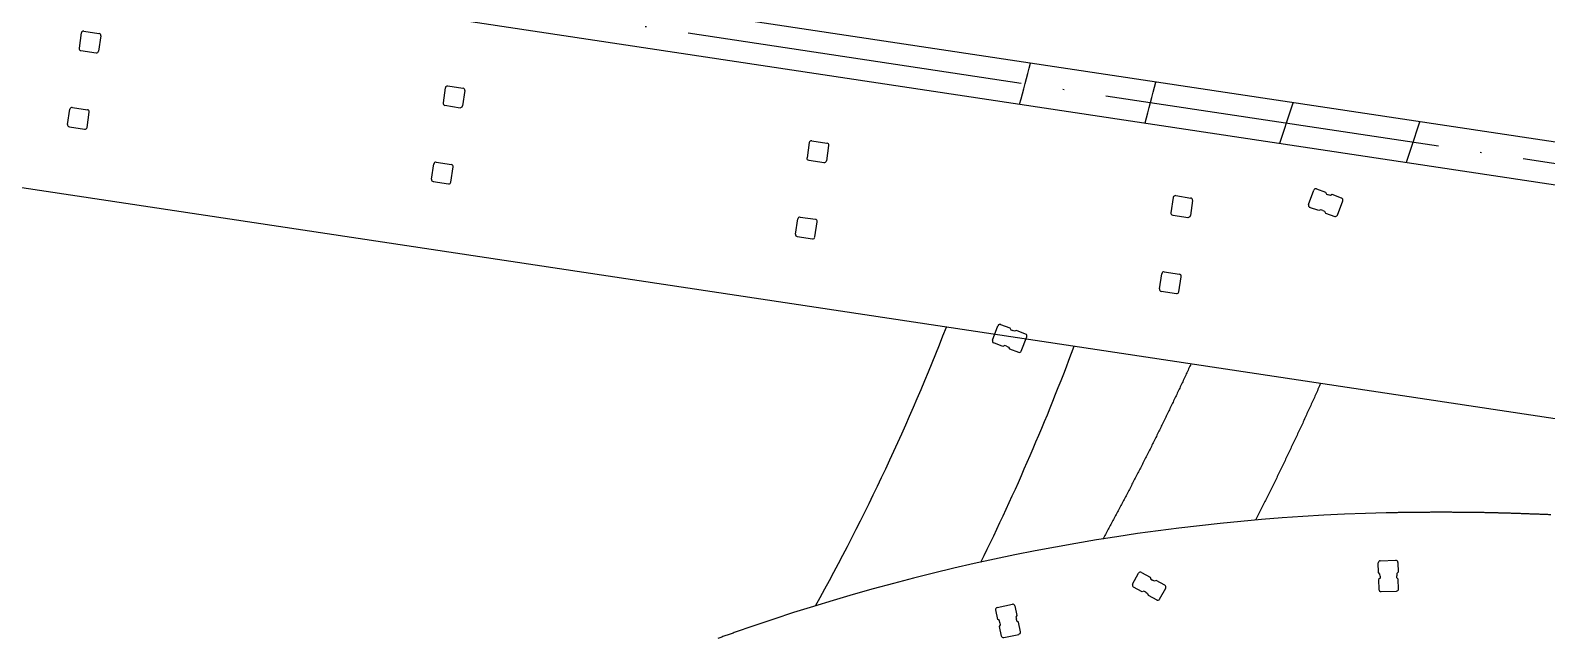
# Model space of a CAD drawing. Header units: inches. Extents: x 499362 to 502582, y 2542122 to 2545349.
# Drawn here: x 501401.6 to 501509.7, y 2543488.3 to 2543531.6 of the extents above; entities that cross this region are included whole.
import ezdxf

# ---------------------------------------------------------------- set-up
doc = ezdxf.new("R2010")
doc.units = ezdxf.units.IN
doc.header["$MEASUREMENT"] = 0
doc.linetypes.add('ACAD_ISO04W100', pattern=[30, 24, -3, 0, -3])
doc.layers.add('0-段落划分', color=2, linetype='Continuous')
doc.layers.add('桥-立柱', color=5, linetype='Continuous')

# ---------------------------------------------------------------- blocks, each defined once
blk = doc.blocks.new('A$C035667EC')
at = {"layer": '桥-立柱', "color": 1, "linetype": 'Continuous'}
for p, q in [((501405.28, 2543531.44), (501405.12, 2543530.35)), ((501405.46, 2543531.56), (501406.54, 2543531.4)), ((501406.67, 2543531.23), (501406.5, 2543530.14)), ((501405.25, 2543530.18), (501406.33, 2543530.01)), ((501431.23, 2543527.52), (501431.07, 2543526.44)), ((501431.4, 2543527.65), (501432.49, 2543527.49)), ((501432.62, 2543527.32), (501432.45, 2543526.23)), ((501404.3, 2543524.91), (501404.46, 2543526)), ((501404.64, 2543526.12), (501405.72, 2543525.96)), ((501405.69, 2543524.7), (501405.85, 2543525.79)), ((501431.19, 2543526.27), (501432.28, 2543526.1)), ((501404.43, 2543524.74), (501405.51, 2543524.57)), ((501457.18, 2543523.61), (501457.02, 2543522.53)), ((501457.35, 2543523.74), (501458.44, 2543523.58)), ((501458.56, 2543523.4), (501458.4, 2543522.32)), ((501430.25, 2543521), (501430.41, 2543522.09)), ((501430.58, 2543522.21), (501431.67, 2543522.05)), ((501431.63, 2543520.79), (501431.8, 2543521.88)), ((501457.14, 2543522.35), (501458.23, 2543522.19)), ((501430.37, 2543520.83), (501431.46, 2543520.66)), ((501492.77, 2543519.19), (501493.14, 2543520.22)), ((501493.33, 2543520.31), (501493.99, 2543520.07)), ((501483.13, 2543519.7), (501482.96, 2543518.61)), ((501483.3, 2543519.83), (501484.39, 2543519.66)), ((501484.51, 2543519.49), (501484.35, 2543518.41)), ((501493.99, 2543520.07), (501494.05, 2543519.94)), ((501494.05, 2543519.94), (501494.19, 2543519.89)), ((501494.33, 2543519.84), (501494.19, 2543519.89)), ((501494.46, 2543519.9), (501494.33, 2543519.84)), ((501495.12, 2543519.66), (501494.46, 2543519.9)), ((501494.83, 2543518.43), (501495.21, 2543519.47)), ((501456.2, 2543517.09), (501456.36, 2543518.17)), ((501456.53, 2543518.3), (501457.62, 2543518.14)), ((501483.09, 2543518.44), (501484.18, 2543518.28)), ((501493.51, 2543518.76), (501492.85, 2543518.99)), ((501493.64, 2543518.82), (501493.51, 2543518.76)), ((501493.78, 2543518.76), (501493.64, 2543518.82)), ((501493.78, 2543518.76), (501493.92, 2543518.71)), ((501493.92, 2543518.71), (501493.98, 2543518.58)), ((501493.98, 2543518.58), (501494.64, 2543518.34)), ((501457.58, 2543516.88), (501457.74, 2543517.97)), ((501456.32, 2543516.92), (501457.41, 2543516.75)), ((501482.14, 2543513.18), (501482.31, 2543514.26)), ((501482.48, 2543514.39), (501483.57, 2543514.23)), ((501483.53, 2543512.97), (501483.69, 2543514.05)), ((501482.27, 2543513.01), (501483.36, 2543512.84)), ((501470.24, 2543509.53), (501470.63, 2543510.55)), ((501470.82, 2543510.64), (501471.48, 2543510.39)), ((501471.48, 2543510.39), (501471.54, 2543510.26)), ((501471.54, 2543510.26), (501471.68, 2543510.21)), ((501471.82, 2543510.16), (501471.68, 2543510.21)), ((501471.95, 2543510.21), (501471.82, 2543510.16)), ((501472.6, 2543509.96), (501471.95, 2543510.21)), ((501472.29, 2543508.74), (501472.69, 2543509.77)), ((501470.98, 2543509.08), (501470.33, 2543509.33)), ((501471.11, 2543509.14), (501470.98, 2543509.08)), ((501471.25, 2543509.09), (501471.11, 2543509.14)), ((501471.25, 2543509.09), (501471.39, 2543509.03)), ((501471.39, 2543509.03), (501471.45, 2543508.91)), ((501471.45, 2543508.91), (501472.1, 2543508.66)), ((501497.76, 2543492.94), (501497.74, 2543493.64)), ((501497.89, 2543493.79), (501498.99, 2543493.82)), ((501499.14, 2543493.67), (501499.16, 2543492.97)), ((501480.23, 2543492.11), (501480.66, 2543492.9)), ((501480.86, 2543492.96), (501481.48, 2543492.62)), ((501481.48, 2543492.62), (501481.52, 2543492.48)), ((501481.52, 2543492.48), (501481.65, 2543492.41)), ((501481.78, 2543492.34), (501481.65, 2543492.41)), ((501481.92, 2543492.38), (501481.78, 2543492.34)), ((501482.53, 2543492.04), (501481.92, 2543492.38)), ((501497.86, 2543492.84), (501497.76, 2543492.94)), ((501497.87, 2543492.54), (501497.77, 2543492.44)), ((501497.77, 2543492.44), (501497.79, 2543491.74)), ((501497.87, 2543492.69), (501497.86, 2543492.84)), ((501497.87, 2543492.69), (501497.87, 2543492.54)), ((501499.16, 2543492.97), (501499.06, 2543492.87)), ((501499.06, 2543492.87), (501499.07, 2543492.72)), ((501499.07, 2543492.57), (501499.07, 2543492.72)), ((501499.17, 2543492.47), (501499.07, 2543492.57)), ((501499.19, 2543491.77), (501499.17, 2543492.47)), ((501480.9, 2543491.57), (501480.29, 2543491.91)), ((501481.04, 2543491.61), (501480.9, 2543491.57)), ((501481.17, 2543491.54), (501481.04, 2543491.61)), ((501481.17, 2543491.54), (501481.3, 2543491.46)), ((501481.3, 2543491.46), (501481.34, 2543491.33)), ((501481.34, 2543491.33), (501481.95, 2543490.99)), ((501482.15, 2543491.05), (501482.59, 2543491.84)), ((501497.94, 2543491.59), (501499.04, 2543491.62)), ((501470.61, 2543489.6), (501470.47, 2543490.28)), ((501470.58, 2543490.46), (501471.66, 2543490.69)), ((501471.83, 2543490.58), (501471.98, 2543489.89)), ((501470.73, 2543489.52), (501470.61, 2543489.6)), ((501470.79, 2543489.23), (501470.72, 2543489.11)), ((501470.72, 2543489.11), (501470.86, 2543488.42)), ((501470.76, 2543489.37), (501470.73, 2543489.52)), ((501470.76, 2543489.37), (501470.79, 2543489.23)), ((501471.98, 2543489.89), (501471.9, 2543489.77)), ((501471.9, 2543489.77), (501471.94, 2543489.63)), ((501471.97, 2543489.48), (501471.94, 2543489.63)), ((501472.09, 2543489.4), (501471.97, 2543489.48)), ((501472.23, 2543488.72), (501472.09, 2543489.4)), ((501471.04, 2543488.31), (501472.12, 2543488.54))]:
    blk.add_line(p, q, dxfattribs=at)
for centre, start, end in [((501405.43, 2543531.41), 81.4286, 171.4286), ((501406.52, 2543531.25), 351.4286, 81.4286), ((501405.27, 2543530.32), 171.4286, 261.4286), ((501406.36, 2543530.16), 261.4286, 351.4286), ((501431.38, 2543527.5), 81.4286, 171.4286), ((501432.47, 2543527.34), 351.4286, 81.4286), ((501404.61, 2543525.97), 81.4286, 171.4286), ((501405.7, 2543525.81), 351.4286, 81.4286), ((501431.22, 2543526.41), 171.4286, 261.4286), ((501432.3, 2543526.25), 261.4286, 351.4286), ((501404.45, 2543524.89), 171.4286, 261.4286), ((501405.54, 2543524.72), 261.4286, 351.4286), ((501457.33, 2543523.59), 81.4286, 171.4286), ((501458.42, 2543523.43), 351.4286, 81.4286), ((501457.16, 2543522.5), 171.4286, 261.4286), ((501430.56, 2543522.06), 81.4286, 171.4286), ((501431.65, 2543521.9), 351.4286, 81.4286), ((501458.25, 2543522.34), 261.4286, 351.4286), ((501430.4, 2543520.98), 171.4286, 261.4286), ((501431.48, 2543520.81), 261.4286, 351.4286), ((501493.28, 2543520.17), 69.9902, 159.9902), ((501483.28, 2543519.68), 81.4286, 171.4286), ((501484.36, 2543519.52), 351.4286, 81.4286), ((501492.91, 2543519.14), 159.9902, 249.9902), ((501495.07, 2543519.52), 339.9902, 69.9902), ((501456.51, 2543518.15), 81.4286, 171.4286), ((501457.6, 2543517.99), 351.4286, 81.4286), ((501483.11, 2543518.59), 171.4286, 261.4286), ((501484.2, 2543518.43), 261.4286, 351.4286), ((501494.69, 2543518.49), 249.9902, 339.9902), ((501456.34, 2543517.06), 171.4286, 261.4286), ((501457.43, 2543516.9), 261.4286, 351.4286), ((501482.46, 2543514.24), 81.4286, 171.4286), ((501483.54, 2543514.08), 351.4286, 81.4286), ((501482.29, 2543513.15), 171.4286, 261.4286), ((501483.38, 2543512.99), 261.4286, 351.4286), ((501470.77, 2543510.5), 69.1138, 159.1138), ((501470.38, 2543509.47), 159.1138, 249.1138), ((501472.55, 2543509.82), 339.1138, 69.1138), ((501472.15, 2543508.8), 249.1138, 339.1138), ((501497.89, 2543493.64), 91.3869, 181.3869), ((501498.99, 2543493.67), 1.3869, 91.3869), ((501480.36, 2543492.04), 151.1857, 241.1857), ((501480.79, 2543492.83), 61.1857, 151.1857), ((501482.02, 2543491.12), 241.1857, 331.1857), ((501482.46, 2543491.91), 331.1857, 61.1857), ((501497.94, 2543491.74), 181.3869, 271.3869), ((501499.04, 2543491.77), 271.3869, 1.3869), ((501470.61, 2543490.31), 102.0821, 192.0821), ((501471.69, 2543490.54), 12.0821, 102.0821), ((501471.01, 2543488.46), 192.0821, 282.0821), ((501472.09, 2543488.69), 282.0821, 12.0821)]:
    blk.add_arc(centre, 0.15, start, end, dxfattribs=at)
blk = doc.blocks.new('A$C3A006F90')
at = {"layer": '0-段落划分', "color": 2}
for p, q in [((501810.03, 2543478.47), (501251.59, 2543562.64)), ((501249.41, 2543559.94), (501809.01, 2543475.59)), ((501806.55, 2543459.27), (501246.95, 2543543.62))]:
    blk.add_line(p, q, dxfattribs=at)
at = {"layer": '0-段落划分', "color": 2, "linetype": 'ACAD_ISO04W100'}
blk.add_line((501299.73, 2543553.87), (501809.52, 2543477.03), dxfattribs=at)
at = {"layer": '0-段落划分', "color": 2, "flags": 128}
for points in [[(501484.39, 2543507.83, 0.000248), (501484.31, 2543507.66, 0.000529), (501484.14, 2543507.29, 0.000526), (501483.97, 2543506.93, 0.000523), (501483.8, 2543506.56, 0.00052), (501483.63, 2543506.2, 0.000516), (501483.46, 2543505.83, 0.000513), (501483.29, 2543505.47, 0.00051), (501483.11, 2543505.11, 0.000507), (501482.94, 2543504.74, 0.000503), (501482.76, 2543504.38, 0.0005), (501482.59, 2543504.02, 0.000497), (501482.41, 2543503.65, 0.000494), (501482.23, 2543503.29, 0.00049), (501482.05, 2543502.93, 0.000487), (501481.88, 2543502.57, 0.000484), (501481.7, 2543502.21, 0.000481), (501481.52, 2543501.85, 0.000477), (501481.33, 2543501.48, 0.000474), (501481.15, 2543501.12, 0.000471), (501480.97, 2543500.76, 0.000468), (501480.79, 2543500.4, 0.000464), (501480.6, 2543500.05, 0.000461), (501480.42, 2543499.69, 0.000458), (501480.23, 2543499.33, 0.000455), (501480.05, 2543498.97, 0.000451), (501479.86, 2543498.61, 0.000448), (501479.67, 2543498.25, 0.000445), (501479.49, 2543497.9, 0.000442), (501479.3, 2543497.54, 0.000438), (501479.11, 2543497.18, 0.000435), (501478.92, 2543496.83, 0.000432), (501478.73, 2543496.47, 0.000429), (501478.54, 2543496.12, 0.000425), (501478.35, 2543495.76, 0.000422), (501478.15, 2543495.41, 0.000073), (501478.12, 2543495.34, 0.000073)], [(501493.64, 2543506.44, 0.000364), (501493.53, 2543506.21, 0.000606), (501493.36, 2543505.82, 0.000602), (501493.19, 2543505.43, 0.000598), (501493.01, 2543505.05, 0.000594), (501492.84, 2543504.66, 0.00059), (501492.66, 2543504.28, 0.000586), (501492.49, 2543503.9, 0.000582), (501492.31, 2543503.51, 0.000578), (501492.13, 2543503.13, 0.000574), (501491.95, 2543502.75, 0.00057), (501491.77, 2543502.36, 0.000566), (501491.59, 2543501.98, 0.000563), (501491.41, 2543501.6, 0.000559), (501491.23, 2543501.22, 0.000555), (501491.05, 2543500.84, 0.000551), (501490.86, 2543500.46, 0.000547), (501490.68, 2543500.08, 0.000543), (501490.5, 2543499.7, 0.000539), (501490.31, 2543499.32, 0.000535), (501490.13, 2543498.95, 0.000532), (501489.94, 2543498.57, 0.000528), (501489.75, 2543498.19, 0.000524), (501489.56, 2543497.82, 0.00052), (501489.37, 2543497.44, 0.000516), (501489.18, 2543497.06, 0.000512), (501488.99, 2543496.69, 0.000007), (501488.99, 2543496.68, 0.000007)], [(501510.04, 2543497.07, -0.00036), (501509.76, 2543497.08, -0.000363), (501509.49, 2543497.09, -0.000365), (501509.21, 2543497.1, -0.000368), (501508.93, 2543497.11, -0.00037), (501508.65, 2543497.12, -0.000373), (501508.37, 2543497.13, -0.000376), (501508.09, 2543497.14, -0.000378), (501507.81, 2543497.15, -0.000381), (501507.53, 2543497.16, -0.000384), (501507.25, 2543497.17, -0.000386), (501506.97, 2543497.18, -0.000389), (501506.69, 2543497.19, -0.000391), (501506.42, 2543497.19, -0.000394), (501506.14, 2543497.2, -0.000397), (501505.86, 2543497.21, -0.000399), (501505.58, 2543497.21, -0.000402), (501505.3, 2543497.22, -0.000405), (501505.02, 2543497.22, -0.000407), (501504.74, 2543497.23, -0.00041), (501504.46, 2543497.23, -0.000412), (501504.18, 2543497.23, -0.000415), (501503.9, 2543497.24, -0.000418), (501503.62, 2543497.24, -0.00042), (501503.34, 2543497.24, -0.000423), (501503.06, 2543497.24, -0.000426), (501502.78, 2543497.25, -0.000428), (501502.5, 2543497.25, -0.000431), (501502.22, 2543497.25, -0.000434), (501501.95, 2543497.25, -0.000436), (501501.67, 2543497.25, -0.000439), (501501.39, 2543497.24, -0.000441), (501501.11, 2543497.24, -0.000444), (501500.83, 2543497.24, -0.000447), (501500.55, 2543497.24, -0.000449), (501500.27, 2543497.24, -0.000452), (501499.99, 2543497.23, -0.000455), (501499.71, 2543497.23, -0.000457), (501499.43, 2543497.22, -0.00046), (501499.15, 2543497.22, -0.000463), (501498.87, 2543497.21, -0.000465), (501498.59, 2543497.21, -0.000465), (501498.31, 2543497.2, -0.000465)], [(501451.83, 2543488.66, -0.000521), (501451.54, 2543488.56, -0.000521), (501451.24, 2543488.45, -0.000518), (501450.95, 2543488.35, -0.000515), (501450.66, 2543488.24, -0.000512)]]:
    blk.add_lwpolyline(points, format="xyb", dxfattribs=at)
at = {"layer": '0-段落划分', "color": 6, "linetype": 'ACAD_ISO04W100'}
blk.add_arc((507344.92, 2543658.92), 6000, 174.220781, 192.567374, dxfattribs=at)
at = {"layer": '0-段落划分', "color": 2}
for centre, radius, start, end in [((501318.71, 2543567.94), 159, 344.8402, 345.9273), ((501318.71, 2543567.94), 168, 345.1946, 346.2229), ((501330.96, 2543578.7), 169, 340.9602, 341.9928), ((501330.96, 2543578.7), 178, 341.495, 342.4739), ((501318.71, 2543567.94), 159, 330.8826, 338.8071), ((501318.71, 2543567.94), 168, 333.768, 339.4935), ((501502.01, 2543346.25), 151, 91.4048, 109.4088)]:
    blk.add_arc(centre, radius, start, end, dxfattribs=at)
at = {"layer": '0-段落划分', "color": 2, "linetype": 'Continuous'}
blk.add_blockref('A$C035667EC', (0, 0), dxfattribs=at)

msp = doc.modelspace()

# ---------------------------------------------------------------- block references
at = {"layer": '0-段落划分'}
msp.add_blockref('A$C3A006F90', (0, 0), dxfattribs=at)

doc.saveas('drawing.dxf')
